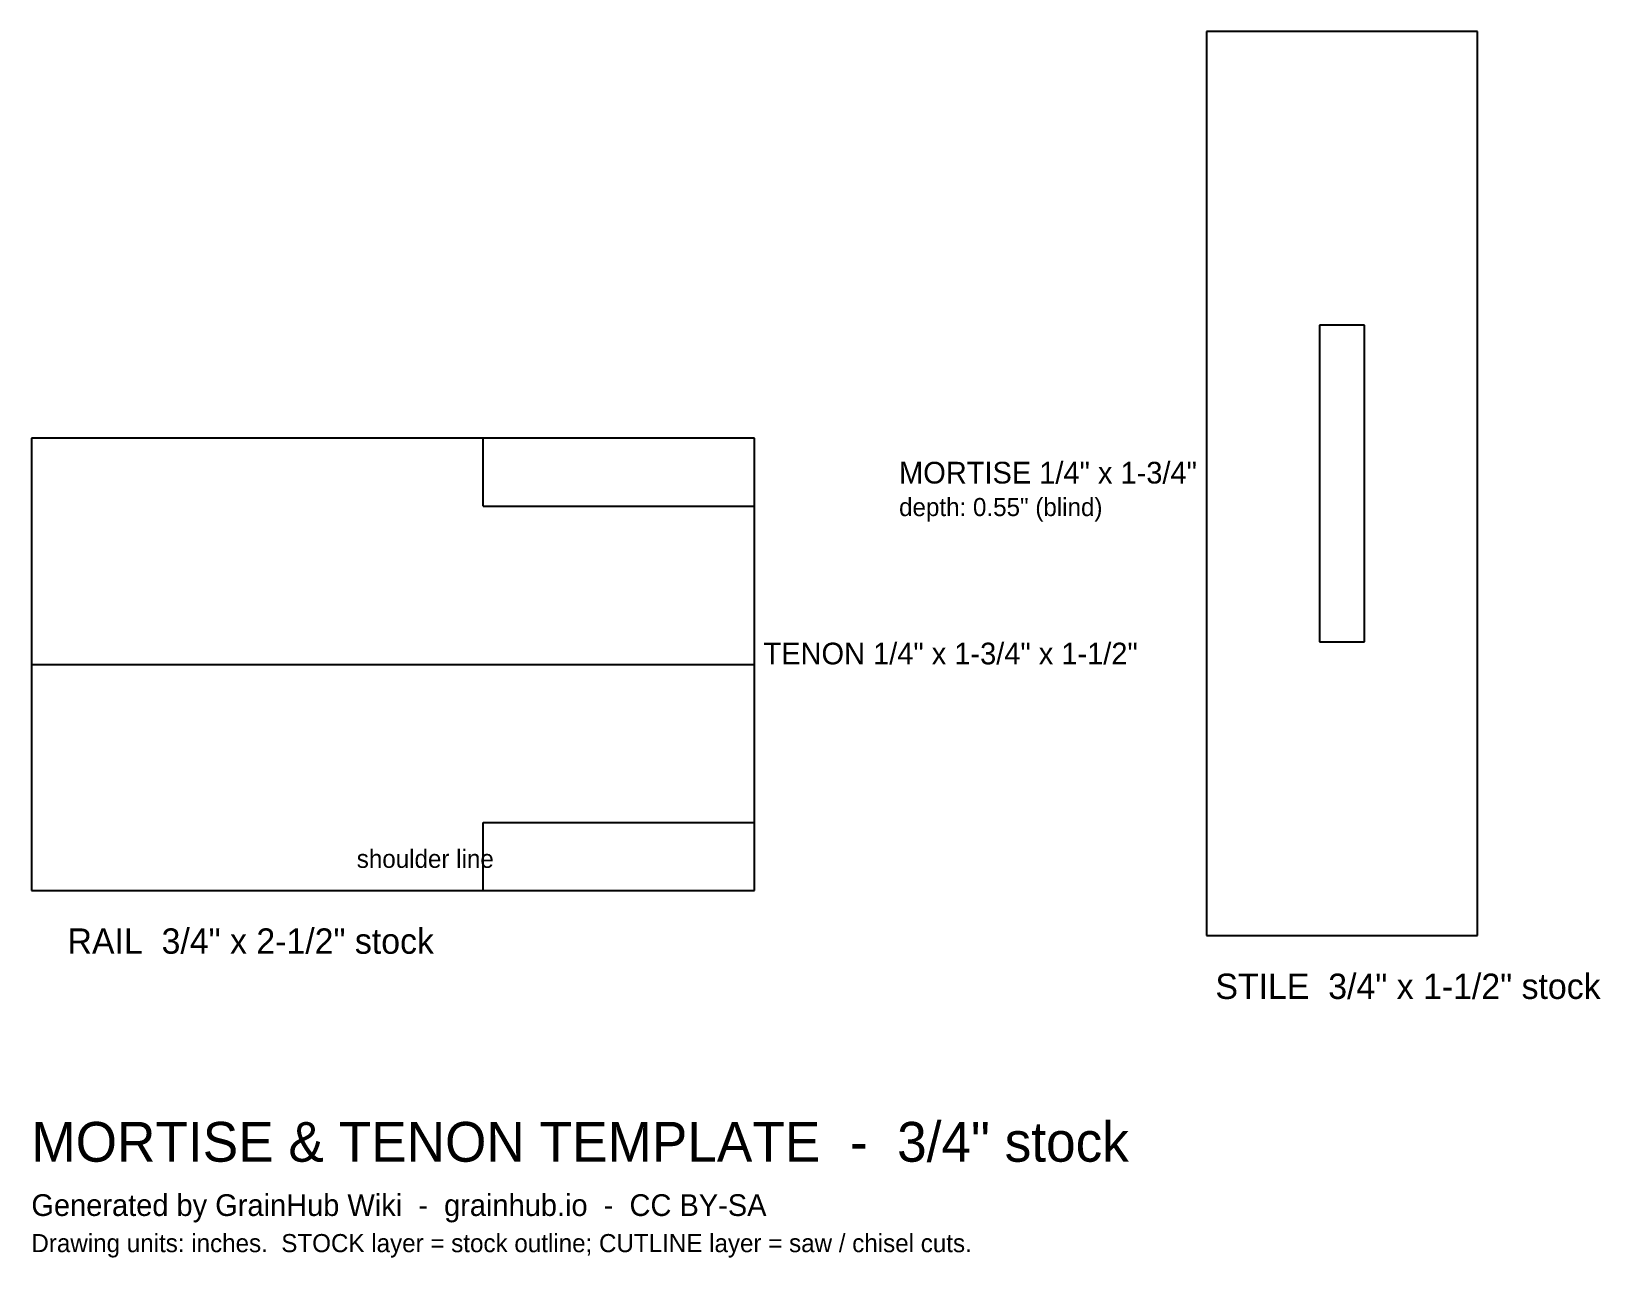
# Model space of a CAD drawing. Extents: x 0 to 8.68, y -2.03 to 4.75.
import ezdxf

# ---------------------------------------------------------------- set-up
doc = ezdxf.new("R2010")
doc.units = 0
for name, color, linetype in [('ANNOTATION', 3, 'CONTINUOUS'), ('CENTERLINE', 5, 'CONTINUOUS'), ('CUTLINE', 1, 'CONTINUOUS'), ('STOCK', 4, 'CONTINUOUS')]:
    doc.layers.add(name, color=color, linetype=linetype)

msp = doc.modelspace()

# ---------------------------------------------------------------- linework, layer by layer
at = {"layer": 'CENTERLINE'}
msp.add_line((0, 1.25), (4, 1.25), dxfattribs=at)
at = {"layer": 'CUTLINE'}
for p, q in [((7.375, 3.125), (7.125, 3.125)), ((7.125, 3.125), (7.125, 1.375)), ((7.375, 1.375), (7.375, 3.125)), ((2.5, 2.125), (2.5, 2.5)), ((2.5, 2.125), (4, 2.125)), ((7.125, 1.375), (7.375, 1.375)), ((2.5, 0), (2.5, 0.375)), ((2.5, 0.375), (4, 0.375))]:
    msp.add_line(p, q, dxfattribs=at)
at = {"layer": 'STOCK'}
for p, q in [((8, 4.75), (6.5, 4.75)), ((6.5, 4.75), (6.5, -0.25)), ((8, -0.25), (8, 4.75)), ((4, 2.5), (0, 2.5)), ((0, 2.5), (0, 0)), ((4, 0), (4, 2.5)), ((0, 0), (4, 0)), ((6.5, -0.25), (8, -0.25))]:
    msp.add_line(p, q, dxfattribs=at)

# ---------------------------------------------------------------- texts
at = {"layer": 'ANNOTATION'}
for s, height, p in [('MORTISE 1/4" x 1-3/4"', 0.12, (4.8, 2.25)), ('depth: 0.55" (blind)', 0.1, (4.8, 2.07)), ('TENON 1/4" x 1-3/4" x 1-1/2"', 0.12, (4.05, 1.25)), ('shoulder line', 0.1, (1.8, 0.125)), ('RAIL  3/4" x 2-1/2" stock', 0.14, (0.2, -0.35)), ('STILE  3/4" x 1-1/2" stock', 0.14, (6.55, -0.6)), ('MORTISE & TENON TEMPLATE  -  3/4" stock', 0.22, (0, -1.5)), ('Generated by GrainHub Wiki  -  grainhub.io  -  CC BY-SA', 0.12, (0, -1.8)), ('Drawing units: inches.  STOCK layer = stock outline; CUTLINE layer = saw / chisel cuts.', 0.1, (0, -2))]:
    msp.add_text(s, height=height, dxfattribs=at).set_placement(p)

doc.saveas('drawing.dxf')
